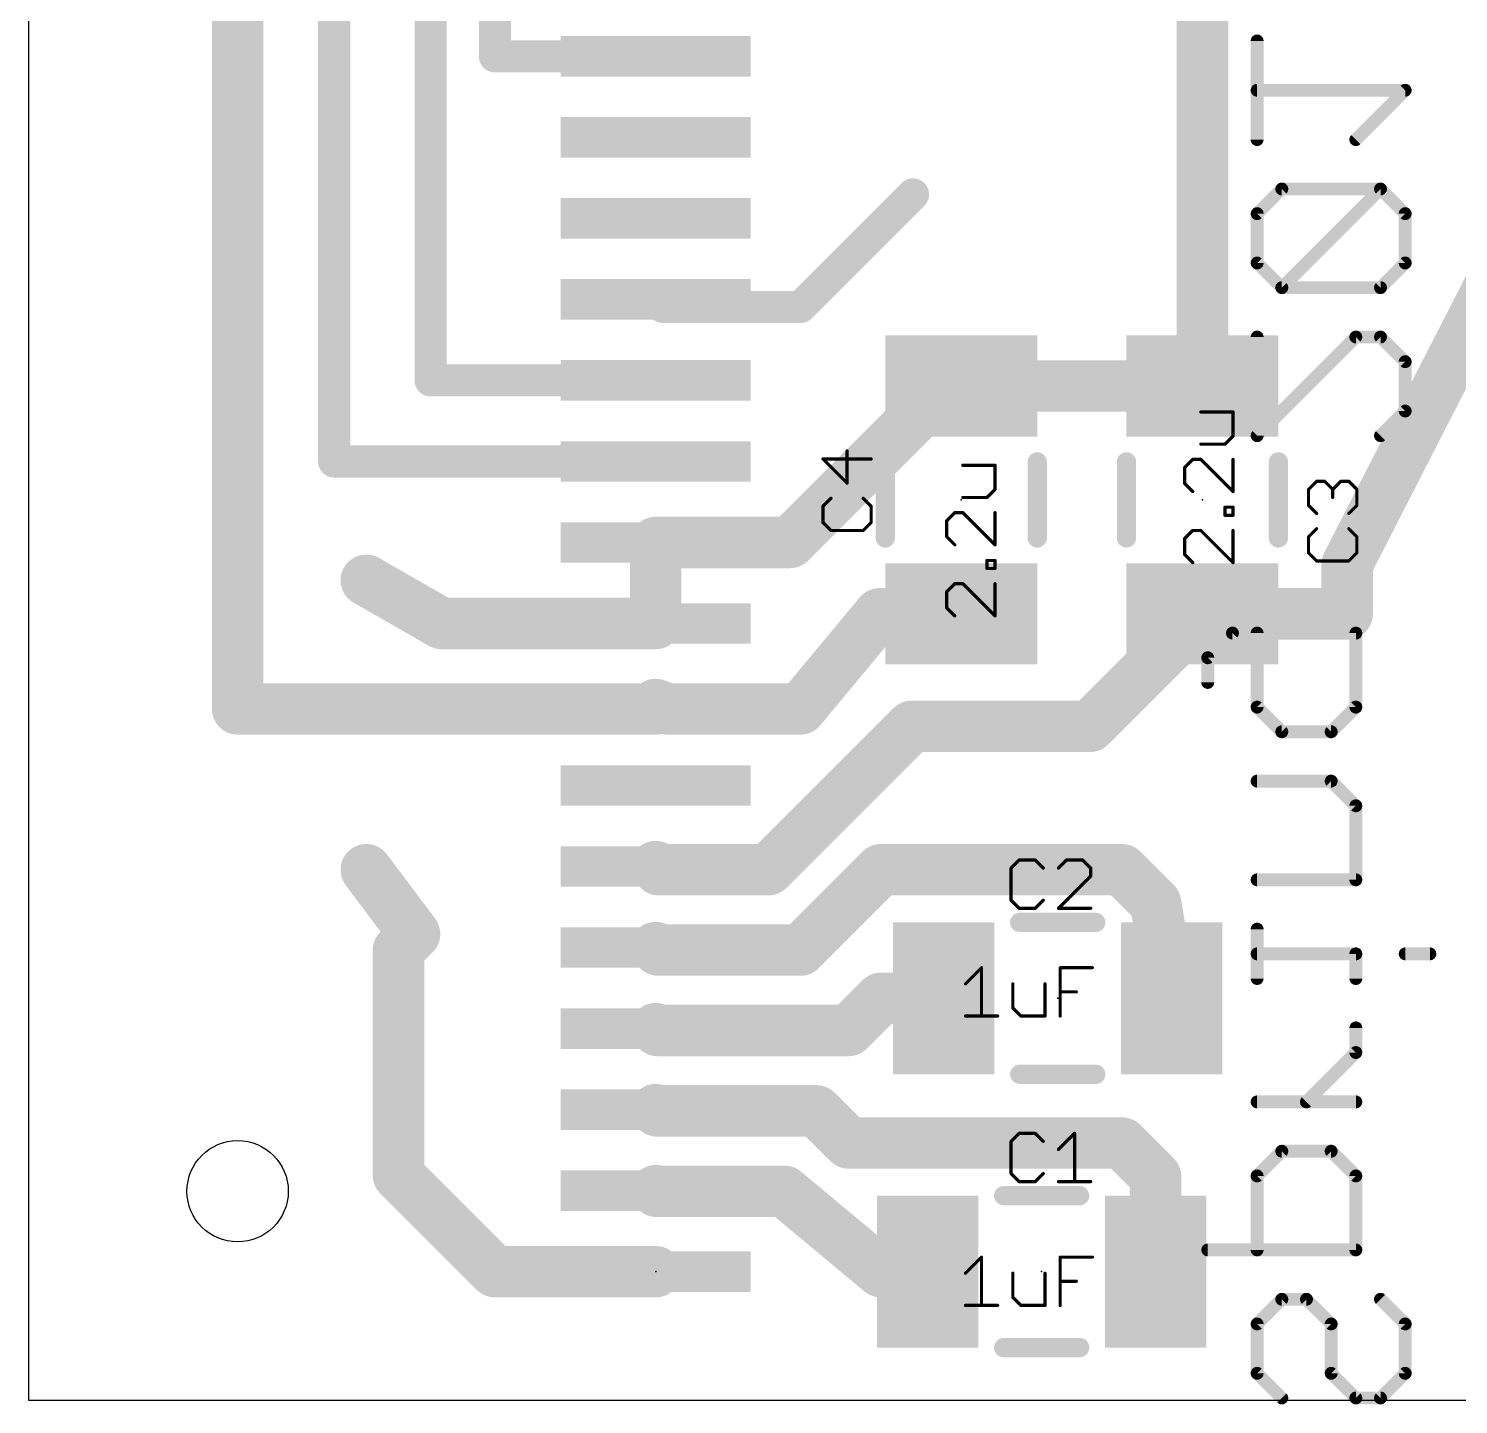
# Model space of a CAD drawing. Extents: x 0 to 17.4, y -0.3 to 29.2.
# Drawn here: x 0 to 11.29, y -0.29 to 10.58 of the extents above; entities that cross this region are included whole.
import ezdxf

# ---------------------------------------------------------------- set-up
doc = ezdxf.new("R2010")
doc.units = 0
for name, color, linetype in [('1', 22, 'CONTINUOUS'), ('122', 253, 'CONTINUOUS'), ('20', 7, 'CONTINUOUS'), ('21', 253, 'CONTINUOUS'), ('23', 7, 'CONTINUOUS'), ('25', 253, 'CONTINUOUS'), ('27', 253, 'CONTINUOUS')]:
    doc.layers.add(name, color=color, linetype=linetype)

# ---------------------------------------------------------------- blocks, each defined once
blk = doc.blocks.new('RECT')
blk.add_solid([(-0.5, -0.5), (0.5, -0.5), (-0.5, 0.5), (0.5, 0.5)])

msp = doc.modelspace()

# ---------------------------------------------------------------- linework, layer by layer
at = {"layer": '1'}
for points, const_width in [([(1.651, 26.035), (1.651, 5.207)], 0.4064), ([(2.413, 7.162), (2.413, 18.542)], 0.254), ([(3.175, 7.802), (3.175, 18.542)], 0.254), ([(3.683, 10.362), (3.683, 18.415)], 0.254), ([(9.271, 7.758), (9.271, 12.308)], 0.4064), ([(13.335, 12.054), (10.414, 6.35)], 0.4064), ([(4.953, 10.362), (3.683, 10.362)], 0.254), ([(6.985, 9.271), (6.096, 8.382)], 0.254), ([(5.013, 8.382), (4.953, 8.442)], 0.254), ([(6.096, 8.382), (5.013, 8.382)], 0.254), ([(4.953, 7.802), (3.175, 7.802)], 0.254), ([(6.014, 6.522), (7.25, 7.758)], 0.4064), ([(7.25, 7.758), (7.366, 7.758)], 0.4064), ([(7.366, 7.758), (9.271, 7.758)], 0.4064), ([(4.953, 7.162), (2.413, 7.162)], 0.254), ([(4.953, 6.522), (6.014, 6.522)], 0.4064), ([(4.953, 6.522), (4.953, 5.882)], 0.4064), ([(10.414, 6.35), (10.414, 5.958)], 0.4064), ([(3.262, 5.882), (2.667, 6.223)], 0.4064), ([(6.096, 5.207), (6.72, 5.958)], 0.4064), ([(6.72, 5.958), (7.366, 5.958)], 0.4064), ([(8.382, 5.069), (9.271, 5.958)], 0.4064), ([(10.414, 5.958), (9.271, 5.958)], 0.4064), ([(4.953, 5.882), (3.262, 5.882)], 0.4064), ([(4.953, 5.207), (4.953, 5.242)], 0.4064), ([(5.045, 5.207), (4.953, 5.242)], 0.4064), ([(1.651, 5.207), (4.953, 5.207)], 0.4064), ([(6.096, 5.207), (5.045, 5.207)], 0.4064), ([(5.842, 3.937), (6.974, 5.069)], 0.4064), ([(6.974, 5.069), (8.382, 5.069)], 0.4064), ([(2.667, 3.937), (3.048, 3.429)], 0.4064), ([(4.953, 3.962), (4.978, 3.937)], 0.4064), ([(4.978, 3.937), (5.842, 3.937)], 0.4064), ([(6.096, 3.302), (6.731, 3.937)], 0.4064), ([(6.731, 3.937), (8.636, 3.937)], 0.4064), ([(8.636, 3.937), (8.901, 3.672)], 0.4064), ([(8.901, 3.672), (9.028, 2.921)], 0.4064), ([(3.048, 3.429), (2.921, 3.302)], 0.4064), ([(2.921, 3.302), (2.921, 1.524)], 0.4064), ([(4.953, 3.322), (4.973, 3.302)], 0.4064), ([(4.973, 3.302), (6.096, 3.302)], 0.4064), ([(6.477, 2.667), (6.731, 2.921)], 0.4064), ([(6.731, 2.921), (7.228, 2.921)], 0.4064), ([(4.953, 2.682), (4.968, 2.667)], 0.4064), ([(4.968, 2.667), (6.477, 2.667)], 0.4064), ([(4.953, 2.042), (4.963, 2.032)], 0.4064), ([(4.963, 2.032), (6.223, 2.032)], 0.4064), ([(6.223, 2.032), (6.477, 1.778)], 0.4064), ([(6.477, 1.778), (8.636, 1.778)], 0.4064), ([(8.636, 1.778), (8.901, 1.513)], 0.4064), ([(2.921, 1.524), (3.683, 0.762)], 0.4064), ([(8.901, 1.513), (8.901, 0.762)], 0.4064), ([(4.953, 1.402), (4.958, 1.397)], 0.4064), ([(4.958, 1.397), (5.969, 1.397)], 0.4064), ([(5.969, 1.397), (6.731, 0.762)], 0.4064), ([(3.683, 0.762), (4.953, 0.762)], 0.4064), ([(6.731, 0.762), (7.101, 0.762)], 0.4064)]:
    msp.add_lwpolyline(points, dxfattribs=dict(at, const_width=const_width))
for points, const_width in [([(3.683, 10.4255, 1), (3.683, 10.2985)], 0.127), ([(3.6195, 10.362, 1), (3.7465, 10.362)], 0.127), ([(4.953, 10.2985, 1), (4.953, 10.4255)], 0.127), ([(7.0299, 9.2261, 1), (6.9401, 9.3159)], 0.127), ([(4.9979, 8.4869, 1), (4.9081, 8.3971)], 0.127), ([(5.013, 8.4455, 1), (5.013, 8.3185)], 0.127), ([(4.9681, 8.3371, 1), (5.0579, 8.4269)], 0.127), ([(6.0511, 8.4269, 1), (6.1409, 8.3371)], 0.127), ([(6.096, 8.3185, 1), (6.096, 8.4455)], 0.127), ([(3.175, 7.8655, 1), (3.175, 7.7385)], 0.127), ([(4.953, 7.7385, 1), (4.953, 7.8655)], 0.127), ([(7.25, 7.8596, 1), (7.25, 7.6564)], 0.2032), ([(7.3218, 7.6862, 1), (7.1782, 7.8298)], 0.2032), ([(7.366, 7.8596, 1), (7.366, 7.6564)], 0.2032), ([(7.366, 7.6564, 1), (7.366, 7.8596)], 0.2032), ([(9.271, 7.6564, 1), (9.271, 7.8596)], 0.2032), ([(3.1115, 7.802, 1), (3.2385, 7.802)], 0.127), ([(9.1694, 7.758, 1), (9.3726, 7.758)], 0.2032), ([(2.413, 7.2255, 1), (2.413, 7.0985)], 0.127), ([(4.953, 7.0985, 1), (4.953, 7.2255)], 0.127), ([(2.3495, 7.162, 1), (2.4765, 7.162)], 0.127), ([(4.953, 6.6236, 1), (4.953, 6.4204)], 0.2032), ([(5.0546, 6.522, 1), (4.8514, 6.522)], 0.2032), ([(5.9422, 6.5938, 1), (6.0858, 6.4502)], 0.2032), ([(6.014, 6.4204, 1), (6.014, 6.6236)], 0.2032), ([(10.5156, 6.35, 1), (10.3124, 6.35)], 0.2032), ([(10.3236, 6.3963, 1), (10.5044, 6.3037)], 0.2032), ([(2.7175, 6.3111, 1), (2.6165, 6.1349)], 0.2032), ([(6.72, 6.0596, 1), (6.72, 5.8564)], 0.2032), ([(6.7981, 5.8931, 1), (6.6419, 6.0229)], 0.2032), ([(7.366, 5.8564, 1), (7.366, 6.0596)], 0.2032), ([(9.271, 6.0596, 1), (9.271, 5.8564)], 0.2032), ([(9.3428, 5.8862, 1), (9.1992, 6.0298)], 0.2032), ([(10.414, 5.8564, 1), (10.414, 6.0596)], 0.2032), ([(3.262, 5.9836, 1), (3.262, 5.7804)], 0.2032), ([(3.2115, 5.7939, 1), (3.3125, 5.9701)], 0.2032), ([(4.953, 5.7804, 1), (4.953, 5.9836)], 0.2032), ([(10.3124, 5.958, 1), (10.5156, 5.958)], 0.2032), ([(4.8514, 5.882, 1), (5.0546, 5.882)], 0.2032), ([(5.0546, 5.242, 1), (4.8514, 5.242)], 0.2032), ([(4.9891, 5.337, 1), (4.9169, 5.147)], 0.2032), ([(1.651, 5.3086, 1), (1.651, 5.1054)], 0.2032), ([(1.5494, 5.207, 1), (1.7526, 5.207)], 0.2032), ([(4.8514, 5.207, 1), (5.0546, 5.207)], 0.2032), ([(5.045, 5.3086, 1), (5.045, 5.1054)], 0.2032), ([(4.953, 5.1054, 1), (4.953, 5.3086)], 0.2032), ([(5.0089, 5.112, 1), (5.0811, 5.302)], 0.2032), ([(6.0179, 5.2719, 1), (6.1741, 5.1421)], 0.2032), ([(6.096, 5.1054, 1), (6.096, 5.3086)], 0.2032), ([(6.974, 5.1706, 1), (6.974, 4.9674)], 0.2032), ([(7.0458, 4.9972, 1), (6.9022, 5.1408)], 0.2032), ([(8.3102, 5.1408, 1), (8.4538, 4.9972)], 0.2032), ([(8.382, 4.9674, 1), (8.382, 5.1706)], 0.2032), ([(2.7483, 3.998, 1), (2.5857, 3.876)], 0.2032), ([(5.0248, 4.0338, 1), (4.8812, 3.8902)], 0.2032), ([(4.978, 4.0386, 1), (4.978, 3.8354)], 0.2032), ([(4.9062, 3.8652, 1), (5.0498, 4.0088)], 0.2032), ([(5.7702, 4.0088, 1), (5.9138, 3.8652)], 0.2032), ([(5.842, 3.8354, 1), (5.842, 4.0386)], 0.2032), ([(6.731, 4.0386, 1), (6.731, 3.8354)], 0.2032), ([(6.8028, 3.8652, 1), (6.6592, 4.0088)], 0.2032), ([(8.7078, 4.0088, 1), (8.5642, 3.8652)], 0.2032), ([(8.636, 3.8354, 1), (8.636, 4.0386)], 0.2032), ([(9.0012, 3.6889, 1), (8.8008, 3.6551)], 0.2032), ([(8.8292, 3.6002, 1), (8.9728, 3.7438)], 0.2032), ([(3.1198, 3.3572, 1), (2.9762, 3.5008)], 0.2032), ([(3.0226, 3.302, 1), (2.8194, 3.302)], 0.2032), ([(2.9667, 3.368, 1), (3.1293, 3.49)], 0.2032), ([(5.0248, 3.3938, 1), (4.8812, 3.2502)], 0.2032), ([(4.973, 3.4036, 1), (4.973, 3.2004)], 0.2032), ([(6.096, 3.2004, 1), (6.096, 3.4036)], 0.2032), ([(2.8492, 3.3738, 1), (2.9928, 3.2302)], 0.2032), ([(4.9012, 3.2302, 1), (5.0448, 3.3738)], 0.2032), ([(6.0242, 3.3738, 1), (6.1678, 3.2302)], 0.2032), ([(6.731, 3.0226, 1), (6.731, 2.8194)], 0.2032), ([(6.8028, 2.8492, 1), (6.6592, 2.9928)], 0.2032), ([(7.228, 2.8194, 1), (7.228, 3.0226)], 0.2032), ([(8.9278, 2.9041, 1), (9.1282, 2.9379)], 0.2032), ([(5.0248, 2.7538, 1), (4.8812, 2.6102)], 0.2032), ([(4.968, 2.7686, 1), (4.968, 2.5654)], 0.2032), ([(4.8962, 2.5952, 1), (5.0398, 2.7388)], 0.2032), ([(6.4052, 2.7388, 1), (6.5488, 2.5952)], 0.2032), ([(6.477, 2.5654, 1), (6.477, 2.7686)], 0.2032), ([(5.0248, 2.1138, 1), (4.8812, 1.9702)], 0.2032), ([(4.963, 2.1336, 1), (4.963, 1.9304)], 0.2032), ([(4.8912, 1.9602, 1), (5.0348, 2.1038)], 0.2032), ([(6.2948, 2.1038, 1), (6.1512, 1.9602)], 0.2032), ([(6.223, 1.9304, 1), (6.223, 2.1336)], 0.2032), ([(6.477, 1.8796, 1), (6.477, 1.6764)], 0.2032), ([(6.4052, 1.7062, 1), (6.5488, 1.8498)], 0.2032), ([(8.7078, 1.8498, 1), (8.5642, 1.7062)], 0.2032), ([(8.636, 1.6764, 1), (8.636, 1.8796)], 0.2032), ([(2.9928, 1.5958, 1), (2.8492, 1.4522)], 0.2032), ([(9.0026, 1.513, 1), (8.7994, 1.513)], 0.2032), ([(2.8194, 1.524, 1), (3.0226, 1.524)], 0.2032), ([(5.0248, 1.4738, 1), (4.8812, 1.3302)], 0.2032), ([(4.958, 1.4986, 1), (4.958, 1.2954)], 0.2032), ([(6.034, 1.4751, 1), (5.904, 1.3189)], 0.2032), ([(5.969, 1.2954, 1), (5.969, 1.4986)], 0.2032), ([(8.8292, 1.4412, 1), (8.9728, 1.5848)], 0.2032), ([(4.8862, 1.3252, 1), (5.0298, 1.4688)], 0.2032), ([(3.683, 0.8636, 1), (3.683, 0.6604)], 0.2032), ([(3.6112, 0.6902, 1), (3.7548, 0.8338)], 0.2032), ([(4.953, 0.6604, 1), (4.953, 0.8636)], 0.2032), ([(6.731, 0.8636, 1), (6.731, 0.6604)], 0.2032), ([(6.666, 0.6839, 1), (6.796, 0.8401)], 0.2032), ([(7.101, 0.6604, 1), (7.101, 0.8636)], 0.2032), ([(8.7994, 0.762, 1), (9.0026, 0.762)], 0.2032)]:
    msp.add_lwpolyline(points, format="xyb", dxfattribs=dict(at, const_width=const_width))
at = {"layer": '122', "const_width": 0.1016}
for points in [[(9.7028, 9.7041), (9.7028, 10.4837)], [(10.8722, 10.0939), (9.7028, 10.0939)], [(10.4824, 9.7041), (10.8722, 10.0939)], [(9.8977, 9.3143), (9.7028, 9.1194)], [(10.6773, 9.3143), (9.8977, 9.3143)], [(9.8977, 8.5347), (10.6773, 9.3143)], [(10.8722, 9.1194), (10.6773, 9.3143)], [(9.7028, 9.1194), (9.7028, 8.7296)], [(10.8722, 8.7296), (10.8722, 9.1194)], [(9.7028, 8.7296), (9.8977, 8.5347)], [(10.6773, 8.5347), (10.8722, 8.7296)], [(9.8977, 8.5347), (10.6773, 8.5347)], [(9.7028, 8.1449), (9.7028, 7.3653)], [(9.7028, 7.3653), (10.4824, 8.1449)], [(10.4824, 8.1449), (10.6773, 8.1449)], [(10.6773, 8.1449), (10.8722, 7.95)], [(10.8722, 7.95), (10.8722, 7.5602)], [(10.8722, 7.5602), (10.6773, 7.3653)], [(9.313, 5.6112), (9.5079, 5.8061)], [(9.5079, 5.8061), (10.4824, 5.8061)], [(9.7028, 5.2214), (9.7028, 5.8061)], [(10.4824, 5.8061), (10.4824, 5.2214)], [(9.313, 5.4163), (9.313, 5.6112)], [(9.8977, 5.0265), (9.7028, 5.2214)], [(10.4824, 5.2214), (10.2875, 5.0265)], [(10.2875, 5.0265), (9.8977, 5.0265)], [(10.2875, 4.6367), (9.7028, 4.6367)], [(10.4824, 4.4418), (10.2875, 4.6367)], [(10.4824, 3.8571), (10.4824, 4.4418)], [(9.7028, 3.8571), (10.4824, 3.8571)], [(9.7028, 3.0775), (9.7028, 3.4673)], [(10.4824, 3.2724), (9.7028, 3.2724)], [(10.4824, 3.0775), (10.4824, 3.2724)], [(11.0671, 3.2724), (10.8722, 3.2724)], [(10.4824, 2.4928), (10.4824, 2.6877)], [(10.0926, 2.103), (10.4824, 2.4928)], [(9.7028, 2.103), (10.4824, 2.103)], [(9.8977, 1.7132), (9.7028, 1.5183)], [(10.2875, 1.7132), (9.8977, 1.7132)], [(10.4824, 1.5183), (10.2875, 1.7132)], [(9.7028, 1.5183), (9.7028, 0.9336)], [(10.4824, 0.9336), (10.4824, 1.5183)], [(9.313, 0.9336), (10.4824, 0.9336)], [(9.8977, 0.5438), (9.7028, 0.3489)], [(10.0926, 0.5438), (9.8977, 0.5438)], [(10.2875, 0.3489), (10.0926, 0.5438)], [(10.6773, 0.5438), (10.8722, 0.3489)], [(9.7028, 0.3489), (9.7028, -0.0409)], [(10.2875, -0.0409), (10.2875, 0.3489)], [(10.8722, 0.3489), (10.8722, -0.0409)], [(9.7028, -0.0409), (9.8977, -0.2358)], [(10.4824, -0.2358), (10.2875, -0.0409)], [(10.8722, -0.0409), (10.6773, -0.2358)], [(10.6773, -0.2358), (10.4824, -0.2358)]]:
    msp.add_lwpolyline(points, dxfattribs=at)
at = {"layer": '122', "const_width": 0.0508}
for points in [[(9.7282, 10.4837, 1), (9.6774, 10.4837)], [(9.7028, 10.1193, 1), (9.7028, 10.0685)], [(10.8902, 10.0759, 1), (10.8542, 10.1118)], [(10.8722, 10.0685, 1), (10.8722, 10.1193)], [(9.6774, 9.7041, 1), (9.7282, 9.7041)], [(10.4644, 9.722, 1), (10.5004, 9.6861)], [(9.8977, 9.3397, 1), (9.8977, 9.2889)], [(9.9157, 9.2963, 1), (9.8797, 9.3322)], [(10.6953, 9.3322, 1), (10.6593, 9.2963)], [(10.6953, 9.2963, 1), (10.6593, 9.3322)], [(10.6773, 9.2889, 1), (10.6773, 9.3397)], [(9.7282, 9.1194, 1), (9.6774, 9.1194)], [(9.6848, 9.1373, 1), (9.7208, 9.1014)], [(10.8976, 9.1194, 1), (10.8468, 9.1194)], [(10.8542, 9.1014, 1), (10.8902, 9.1373)], [(9.7208, 8.7475, 1), (9.6848, 8.7116)], [(9.6774, 8.7296, 1), (9.7282, 8.7296)], [(10.8468, 8.7296, 1), (10.8976, 8.7296)], [(10.8902, 8.7116, 1), (10.8542, 8.7475)], [(9.8977, 8.5601, 1), (9.8977, 8.5093)], [(10.6773, 8.5093, 1), (10.6773, 8.5601)], [(9.8797, 8.5526, 1), (9.9157, 8.5167)], [(9.8797, 8.5167, 1), (9.9157, 8.5526)], [(10.6593, 8.5526, 1), (10.6953, 8.5167)], [(9.7282, 8.1449, 1), (9.6774, 8.1449)], [(10.4824, 8.1703, 1), (10.4824, 8.1195)], [(10.5004, 8.1269, 1), (10.4644, 8.1628)], [(10.6953, 8.1628, 1), (10.6593, 8.1269)], [(10.6773, 8.1195, 1), (10.6773, 8.1703)], [(10.8976, 7.95, 1), (10.8468, 7.95)], [(10.8542, 7.932, 1), (10.8902, 7.9679)], [(10.8468, 7.5602, 1), (10.8976, 7.5602)], [(10.8902, 7.5422, 1), (10.8542, 7.5781)], [(9.6848, 7.3832, 1), (9.7208, 7.3473)], [(9.6774, 7.3653, 1), (9.7282, 7.3653)], [(10.6593, 7.3832, 1), (10.6953, 7.3473)], [(9.5079, 5.8315, 1), (9.5079, 5.7807)], [(9.5259, 5.7881, 1), (9.4899, 5.8241)], [(9.7282, 5.8061, 1), (9.6774, 5.8061)], [(10.5078, 5.8061, 1), (10.457, 5.8061)], [(10.4824, 5.7807, 1), (10.4824, 5.8315)], [(9.295, 5.6292, 1), (9.331, 5.5932)], [(9.3384, 5.6112, 1), (9.2876, 5.6112)], [(9.2876, 5.4163, 1), (9.3384, 5.4163)], [(9.7208, 5.2394, 1), (9.6848, 5.2034)], [(9.6774, 5.2214, 1), (9.7282, 5.2214)], [(10.457, 5.2214, 1), (10.5078, 5.2214)], [(10.5004, 5.2034, 1), (10.4644, 5.2394)], [(9.8977, 5.0519, 1), (9.8977, 5.0011)], [(9.8797, 5.0085, 1), (9.9157, 5.0445)], [(10.2695, 5.0445, 1), (10.3055, 5.0085)], [(10.2875, 5.0011, 1), (10.2875, 5.0519)], [(9.7028, 4.6621, 1), (9.7028, 4.6113)], [(10.3055, 4.6547, 1), (10.2695, 4.6187)], [(10.2875, 4.6113, 1), (10.2875, 4.6621)], [(10.5078, 4.4418, 1), (10.457, 4.4418)], [(10.4644, 4.4238, 1), (10.5004, 4.4598)], [(9.7028, 3.8825, 1), (9.7028, 3.8317)], [(10.457, 3.8571, 1), (10.5078, 3.8571)], [(10.4824, 3.8317, 1), (10.4824, 3.8825)], [(9.7282, 3.4673, 1), (9.6774, 3.4673)], [(9.7028, 3.2978, 1), (9.7028, 3.247)], [(10.5078, 3.2724, 1), (10.457, 3.2724)], [(10.4824, 3.247, 1), (10.4824, 3.2978)], [(10.8722, 3.2978, 1), (10.8722, 3.247)], [(11.0671, 3.247, 1), (11.0671, 3.2978)], [(9.6774, 3.0775, 1), (9.7282, 3.0775)], [(10.457, 3.0775, 1), (10.5078, 3.0775)], [(10.5078, 2.6877, 1), (10.457, 2.6877)], [(10.457, 2.4928, 1), (10.5078, 2.4928)], [(10.5004, 2.4748, 1), (10.4644, 2.5108)], [(9.7028, 2.1284, 1), (9.7028, 2.0776)], [(10.0746, 2.121, 1), (10.1106, 2.085)], [(10.4824, 2.0776, 1), (10.4824, 2.1284)], [(9.8977, 1.7386, 1), (9.8977, 1.6878)], [(9.9157, 1.6952, 1), (9.8797, 1.7312)], [(10.3055, 1.7312, 1), (10.2695, 1.6952)], [(10.2875, 1.6878, 1), (10.2875, 1.7386)], [(9.6848, 1.5363, 1), (9.7208, 1.5003)], [(9.7282, 1.5183, 1), (9.6774, 1.5183)], [(10.5078, 1.5183, 1), (10.457, 1.5183)], [(10.4644, 1.5003, 1), (10.5004, 1.5363)], [(9.313, 0.959, 1), (9.313, 0.9082)], [(9.6774, 0.9336, 1), (9.7282, 0.9336)], [(10.457, 0.9336, 1), (10.5078, 0.9336)], [(10.4824, 0.9082, 1), (10.4824, 0.959)], [(9.8977, 0.5692, 1), (9.8977, 0.5184)], [(9.9157, 0.5258, 1), (9.8797, 0.5618)], [(10.1106, 0.5618, 1), (10.0746, 0.5258)], [(10.0926, 0.5184, 1), (10.0926, 0.5692)], [(10.6953, 0.5618, 1), (10.6593, 0.5258)], [(9.6848, 0.3669, 1), (9.7208, 0.3309)], [(9.7282, 0.3489, 1), (9.6774, 0.3489)], [(10.3129, 0.3489, 1), (10.2621, 0.3489)], [(10.2695, 0.3309, 1), (10.3055, 0.3669)], [(10.8976, 0.3489, 1), (10.8468, 0.3489)], [(10.8542, 0.3309, 1), (10.8902, 0.3669)], [(9.7208, -0.0229, 1), (9.6848, -0.0589)], [(10.3055, -0.0229, 1), (10.2695, -0.0589)], [(10.8902, -0.0589, 1), (10.8542, -0.0229)], [(9.6774, -0.0409, 1), (9.7282, -0.0409)], [(10.2621, -0.0409, 1), (10.3129, -0.0409)], [(10.8468, -0.0409, 1), (10.8976, -0.0409)], [(9.8797, -0.2538, 1), (9.9157, -0.2178)], [(10.4824, -0.2104, 1), (10.4824, -0.2612)], [(10.4644, -0.2538, 1), (10.5004, -0.2178)], [(10.6593, -0.2178, 1), (10.6953, -0.2538)], [(10.6773, -0.2612, 1), (10.6773, -0.2104)]]:
    msp.add_lwpolyline(points, format="xyb", dxfattribs=at)
at = {"layer": '20'}
for p, q in [((0, 29.2), (0, -0.254)), ((0, -0.254), (17.45, -0.254))]:
    msp.add_line(p, q, dxfattribs=at)
msp.add_circle((1.651, 1.397), 0.4, dxfattribs=at)
at = {"layer": '21', "const_width": 0.1524}
for points in [[(6.766, 7.158), (6.766, 6.558)], [(7.966, 7.158), (7.966, 6.558)], [(8.671, 7.158), (8.671, 6.558)], [(9.871, 7.158), (9.871, 6.558)], [(8.428, 3.521), (7.828, 3.521)], [(8.428, 2.321), (7.828, 2.321)], [(8.301, 1.362), (7.701, 1.362)], [(8.301, 0.162), (7.701, 0.162)]]:
    msp.add_lwpolyline(points, dxfattribs=at)
at = {"layer": '21', "const_width": 0.0762}
for points in [[(6.8041, 7.158, 1), (6.7279, 7.158)], [(8.0041, 7.158, 1), (7.9279, 7.158)], [(8.7091, 7.158, 1), (8.6329, 7.158)], [(9.9091, 7.158, 1), (9.8329, 7.158)], [(6.7279, 6.558, 1), (6.8041, 6.558)], [(7.9279, 6.558, 1), (8.0041, 6.558)], [(8.6329, 6.558, 1), (8.7091, 6.558)], [(9.8329, 6.558, 1), (9.9091, 6.558)], [(7.828, 3.5591, 1), (7.828, 3.4829)], [(8.428, 3.4829, 1), (8.428, 3.5591)], [(7.828, 2.3591, 1), (7.828, 2.2829)], [(8.428, 2.2829, 1), (8.428, 2.3591)], [(7.701, 1.4001, 1), (7.701, 1.3239)], [(8.301, 1.3239, 1), (8.301, 1.4001)], [(7.701, 0.2001, 1), (7.701, 0.1239)], [(8.301, 0.1239, 1), (8.301, 0.2001)]]:
    msp.add_lwpolyline(points, format="xyb", dxfattribs=at)
at = {"layer": '23'}
for p in [(7.366, 6.858), (9.271, 6.858), (8.128, 2.921), (4.953, 0.762), (8.001, 0.762)]:
    msp.add_point(p, dxfattribs=at)
at = {"layer": '25', "const_width": 0.0254}
for points in [[(6.4641, 6.9909), (6.4641, 7.2451)], [(6.6548, 7.1816), (6.2735, 7.1816)], [(6.2735, 7.1816), (6.4641, 6.9909)], [(10.1089, 6.9412), (10.1724, 7.0047)], [(10.1724, 7.0047), (10.236, 7.0047)], [(10.236, 7.0047), (10.2995, 6.9412)], [(10.2995, 6.9412), (10.3631, 7.0047)], [(10.3631, 7.0047), (10.4266, 7.0047)], [(10.4266, 7.0047), (10.4902, 6.9412)], [(10.1089, 6.814), (10.1089, 6.9412)], [(10.2995, 6.9412), (10.2995, 6.8776)], [(10.4902, 6.9412), (10.4902, 6.814)], [(6.337, 6.8709), (6.2735, 6.8074)], [(6.2735, 6.8074), (6.2735, 6.6803)], [(6.6548, 6.8074), (6.5912, 6.8709)], [(6.6548, 6.6803), (6.6548, 6.8074)], [(10.1724, 6.7505), (10.1089, 6.814)], [(10.4902, 6.814), (10.4266, 6.7505)], [(6.2735, 6.6803), (6.337, 6.6167)], [(6.5912, 6.6167), (6.6548, 6.6803)], [(6.337, 6.6167), (6.5912, 6.6167)], [(10.1724, 6.6305), (10.1089, 6.5669)], [(10.1089, 6.5669), (10.1089, 6.4398)], [(10.4902, 6.5669), (10.4266, 6.6305)], [(10.4902, 6.4398), (10.4902, 6.5669)], [(10.1089, 6.4398), (10.1724, 6.3763)], [(10.4266, 6.3763), (10.4902, 6.4398)], [(10.1724, 6.3763), (10.4266, 6.3763)], [(7.8233, 4.0135), (7.7597, 3.95)], [(7.7597, 3.95), (7.7597, 3.6958)], [(7.9504, 4.0135), (7.8233, 4.0135)], [(8.0139, 3.95), (7.9504, 4.0135)], [(8.1975, 4.0135), (8.1339, 3.95)], [(8.3246, 4.0135), (8.1975, 4.0135)], [(8.3881, 3.95), (8.3246, 4.0135)], [(8.3881, 3.8864), (8.3881, 3.95)], [(8.1339, 3.6322), (8.3881, 3.8864)], [(7.7597, 3.6958), (7.8233, 3.6322)], [(7.8233, 3.6322), (7.9504, 3.6322)], [(7.9504, 3.6322), (8.0139, 3.6958)], [(8.3881, 3.6322), (8.1339, 3.6322)], [(7.8233, 1.8545), (7.7597, 1.791)], [(7.9504, 1.8545), (7.8233, 1.8545)], [(8.0139, 1.791), (7.9504, 1.8545)], [(8.1339, 1.7274), (8.261, 1.8545)], [(8.261, 1.8545), (8.261, 1.4732)], [(7.7597, 1.791), (7.7597, 1.5368)], [(7.7597, 1.5368), (7.8233, 1.4732)], [(7.8233, 1.4732), (7.9504, 1.4732)], [(7.9504, 1.4732), (8.0139, 1.5368)], [(8.1339, 1.4732), (8.3881, 1.4732)]]:
    msp.add_lwpolyline(points, dxfattribs=at)
at = {"layer": '25', "const_width": 0.0127}
for points in [[(6.4705, 7.2451, 1), (6.4578, 7.2451)], [(6.278, 7.1861, 1), (6.269, 7.1771)], [(6.2735, 7.1879, 1), (6.2735, 7.1752)], [(6.6548, 7.1752, 1), (6.6548, 7.1879)], [(6.4596, 6.9864, 1), (6.4686, 6.9954)], [(10.1724, 7.0111, 1), (10.1724, 6.9984)], [(10.1769, 7.0002, 1), (10.1679, 7.0092)], [(10.2405, 7.0092, 1), (10.2315, 7.0002)], [(10.236, 6.9984, 1), (10.236, 7.0111)], [(10.3631, 7.0111, 1), (10.3631, 6.9984)], [(10.3676, 7.0002, 1), (10.3586, 7.0092)], [(10.4311, 7.0092, 1), (10.4222, 7.0002)], [(10.4266, 6.9984, 1), (10.4266, 7.0111)], [(6.4578, 6.9909, 1), (6.4705, 6.9909)], [(10.1152, 6.9412, 1), (10.1025, 6.9412)], [(10.1044, 6.9456, 1), (10.1134, 6.9367)], [(10.295, 6.9456, 1), (10.304, 6.9367)], [(10.3059, 6.9412, 1), (10.2932, 6.9412)], [(10.295, 6.9367, 1), (10.304, 6.9456)], [(10.4965, 6.9412, 1), (10.4839, 6.9412)], [(10.4857, 6.9367, 1), (10.4947, 6.9456)], [(6.2798, 6.8074, 1), (6.2671, 6.8074)], [(6.269, 6.8119, 1), (6.278, 6.8029)], [(6.3415, 6.8664, 1), (6.3325, 6.8754)], [(6.5957, 6.8754, 1), (6.5868, 6.8664)], [(6.6612, 6.8074, 1), (6.6485, 6.8074)], [(6.6503, 6.8029, 1), (6.6593, 6.8119)], [(10.1025, 6.814, 1), (10.1152, 6.814)], [(10.1134, 6.8185, 1), (10.1044, 6.8096)], [(10.2932, 6.8776, 1), (10.3059, 6.8776)], [(10.4839, 6.814, 1), (10.4965, 6.814)], [(10.4947, 6.8096, 1), (10.4857, 6.8185)], [(6.278, 6.6847, 1), (6.269, 6.6758)], [(6.2671, 6.6803, 1), (6.2798, 6.6803)], [(6.6485, 6.6803, 1), (6.6612, 6.6803)], [(6.6593, 6.6758, 1), (6.6503, 6.6847)], [(10.1679, 6.746, 1), (10.1769, 6.755)], [(10.4222, 6.755, 1), (10.4311, 6.746)], [(6.337, 6.6231, 1), (6.337, 6.6104)], [(6.3325, 6.6122, 1), (6.3415, 6.6212)], [(6.5868, 6.6212, 1), (6.5957, 6.6122)], [(6.5912, 6.6104, 1), (6.5912, 6.6231)], [(10.1152, 6.5669, 1), (10.1025, 6.5669)], [(10.1044, 6.5714, 1), (10.1134, 6.5625)], [(10.1769, 6.626, 1), (10.1679, 6.635)], [(10.4311, 6.635, 1), (10.4222, 6.626)], [(10.4965, 6.5669, 1), (10.4839, 6.5669)], [(10.4857, 6.5625, 1), (10.4947, 6.5714)], [(10.1025, 6.4398, 1), (10.1152, 6.4398)], [(10.1134, 6.4443, 1), (10.1044, 6.4353)], [(10.4839, 6.4398, 1), (10.4965, 6.4398)], [(10.4947, 6.4353, 1), (10.4857, 6.4443)], [(10.1724, 6.3826, 1), (10.1724, 6.3699)], [(10.1679, 6.3718, 1), (10.1769, 6.3808)], [(10.4222, 6.3808, 1), (10.4311, 6.3718)], [(10.4266, 6.3699, 1), (10.4266, 6.3826)], [(7.7552, 3.9545, 1), (7.7642, 3.9455)], [(7.7661, 3.95, 1), (7.7534, 3.95)], [(7.8233, 4.0199, 1), (7.8233, 4.0072)], [(7.8277, 4.009, 1), (7.8188, 4.018)], [(7.9549, 4.018, 1), (7.9459, 4.009)], [(7.9504, 4.0072, 1), (7.9504, 4.0199)], [(8.0094, 3.9455, 1), (8.0184, 3.9545)], [(8.1294, 3.9545, 1), (8.1384, 3.9455)], [(8.1975, 4.0199, 1), (8.1975, 4.0072)], [(8.2019, 4.009, 1), (8.193, 4.018)], [(8.3291, 4.018, 1), (8.3201, 4.009)], [(8.3246, 4.0072, 1), (8.3246, 4.0199)], [(8.3945, 3.95, 1), (8.3818, 3.95)], [(8.3836, 3.9455, 1), (8.3926, 3.9545)], [(8.3818, 3.8864, 1), (8.3945, 3.8864)], [(8.3926, 3.8819, 1), (8.3836, 3.8909)], [(7.7642, 3.7002, 1), (7.7552, 3.6913)], [(7.7534, 3.6958, 1), (7.7661, 3.6958)], [(7.8233, 3.6385, 1), (7.8233, 3.6259)], [(7.8188, 3.6277, 1), (7.8277, 3.6367)], [(7.9459, 3.6367, 1), (7.9549, 3.6277)], [(7.9504, 3.6259, 1), (7.9504, 3.6385)], [(8.0184, 3.6913, 1), (8.0094, 3.7002)], [(8.1294, 3.6367, 1), (8.1384, 3.6277)], [(8.1339, 3.6385, 1), (8.1339, 3.6259)], [(8.3881, 3.6259, 1), (8.3881, 3.6385)], [(7.8233, 1.8609, 1), (7.8233, 1.8482)], [(7.8277, 1.85, 1), (7.8188, 1.859)], [(7.9549, 1.859, 1), (7.9459, 1.85)], [(7.9504, 1.8482, 1), (7.9504, 1.8609)], [(8.2674, 1.8545, 1), (8.2547, 1.8545)], [(8.2655, 1.85, 1), (8.2565, 1.859)], [(7.7552, 1.7955, 1), (7.7642, 1.7865)], [(7.7661, 1.791, 1), (7.7534, 1.791)], [(8.0094, 1.7865, 1), (8.0184, 1.7955)], [(8.1294, 1.7319, 1), (8.1384, 1.7229)], [(7.7642, 1.5412, 1), (7.7552, 1.5323)], [(7.7534, 1.5368, 1), (7.7661, 1.5368)], [(7.8233, 1.4796, 1), (7.8233, 1.4668)], [(7.8188, 1.4687, 1), (7.8277, 1.4777)], [(7.9459, 1.4777, 1), (7.9549, 1.4687)], [(7.9504, 1.4668, 1), (7.9504, 1.4796)], [(8.0184, 1.5323, 1), (8.0094, 1.5412)], [(8.1339, 1.4796, 1), (8.1339, 1.4668)], [(8.2547, 1.4732, 1), (8.2674, 1.4732)], [(8.3881, 1.4668, 1), (8.3881, 1.4796)]]:
    msp.add_lwpolyline(points, format="xyb", dxfattribs=at)
at = {"layer": '27', "const_width": 0.0127}
for points in [[(9.2581, 7.5588, 1), (9.2581, 7.5461)], [(9.5186, 7.5524, 1), (9.506, 7.5524)], [(9.5123, 7.5461, 1), (9.5123, 7.5588)], [(9.506, 7.3618, 1), (9.5186, 7.3618)], [(9.5168, 7.3573, 1), (9.5078, 7.3663)], [(9.2581, 7.3046, 1), (9.2581, 7.2919)], [(9.4443, 7.3027, 1), (9.4532, 7.2937)], [(9.4487, 7.2919, 1), (9.4487, 7.3046)], [(7.3785, 7.1381, 1), (7.3785, 7.1254)], [(7.6391, 7.1317, 1), (7.6264, 7.1317)], [(7.6327, 7.1254, 1), (7.6327, 7.1381)], [(9.1373, 7.1147, 1), (9.1246, 7.1147)], [(9.1265, 7.1192, 1), (9.1355, 7.1102)], [(9.1945, 7.1846, 1), (9.1945, 7.1719)], [(9.199, 7.1737, 1), (9.19, 7.1827)], [(9.2626, 7.1827, 1), (9.2536, 7.1737)], [(9.2581, 7.1719, 1), (9.2581, 7.1846)], [(9.5186, 7.1782, 1), (9.506, 7.1782)], [(7.3785, 6.8838, 1), (7.3785, 6.8711)], [(7.5691, 6.8711, 1), (7.5691, 6.8838)], [(7.6264, 6.941, 1), (7.6391, 6.941)], [(7.6372, 6.9366, 1), (7.6282, 6.9455)], [(9.1246, 6.9876, 1), (9.1373, 6.9876)], [(9.1355, 6.9921, 1), (9.1265, 6.9831)], [(9.19, 6.9195, 1), (9.199, 6.9285)], [(9.506, 6.924, 1), (9.5186, 6.924)], [(9.5078, 6.9195, 1), (9.5168, 6.9285)], [(7.5647, 6.882, 1), (7.5736, 6.873)], [(9.4551, 6.8005, 1), (9.4424, 6.8005)], [(9.4487, 6.8068, 1), (9.4487, 6.7941)], [(9.5186, 6.8005, 1), (9.506, 6.8005)], [(9.5123, 6.7941, 1), (9.5123, 6.8068)], [(7.2577, 6.6939, 1), (7.245, 6.6939)], [(7.2469, 6.6984, 1), (7.2559, 6.6895)], [(7.3149, 6.7639, 1), (7.3149, 6.7511)], [(7.3194, 6.753, 1), (7.3104, 6.762)], [(7.383, 6.762, 1), (7.374, 6.753)], [(7.3785, 6.7511, 1), (7.3785, 6.7639)], [(7.6391, 6.7575, 1), (7.6264, 6.7575)], [(9.4487, 6.7433, 1), (9.4487, 6.7306)], [(9.4424, 6.7369, 1), (9.4551, 6.7369)], [(9.506, 6.7369, 1), (9.5186, 6.7369)], [(9.5123, 6.7306, 1), (9.5123, 6.7433)], [(7.2559, 6.5713, 1), (7.2469, 6.5623)], [(7.245, 6.5668, 1), (7.2577, 6.5668)], [(9.1373, 6.5534, 1), (9.1246, 6.5534)], [(9.1265, 6.5579, 1), (9.1355, 6.5489)], [(9.1945, 6.6233, 1), (9.1945, 6.6106)], [(9.199, 6.6124, 1), (9.19, 6.6214)], [(9.2626, 6.6214, 1), (9.2536, 6.6124)], [(9.2581, 6.6106, 1), (9.2581, 6.6233)], [(9.5186, 6.6169, 1), (9.506, 6.6169)], [(7.3104, 6.4988, 1), (7.3194, 6.5078)], [(7.6264, 6.5033, 1), (7.6391, 6.5033)], [(7.6282, 6.4988, 1), (7.6372, 6.5078)], [(9.1355, 6.4307, 1), (9.1265, 6.4218)], [(7.5691, 6.3861, 1), (7.5691, 6.3734)], [(7.5691, 6.3225, 1), (7.5691, 6.3098)], [(7.5755, 6.3797, 1), (7.5628, 6.3797)], [(7.6391, 6.3797, 1), (7.6264, 6.3797)], [(7.6327, 6.3734, 1), (7.6327, 6.3861)], [(7.6327, 6.3098, 1), (7.6327, 6.3225)], [(9.1246, 6.4263, 1), (9.1373, 6.4263)], [(9.19, 6.3582, 1), (9.199, 6.3672)], [(9.506, 6.3627, 1), (9.5186, 6.3627)], [(9.5078, 6.3582, 1), (9.5168, 6.3672)], [(7.5628, 6.3162, 1), (7.5755, 6.3162)], [(7.6264, 6.3162, 1), (7.6391, 6.3162)], [(7.2577, 6.1326, 1), (7.245, 6.1326)], [(7.2469, 6.1371, 1), (7.2559, 6.1281)], [(7.3149, 6.2025, 1), (7.3149, 6.1898)], [(7.3194, 6.1917, 1), (7.3104, 6.2007)], [(7.383, 6.2007, 1), (7.374, 6.1917)], [(7.3785, 6.1898, 1), (7.3785, 6.2025)], [(7.6391, 6.1962, 1), (7.6264, 6.1962)], [(7.2559, 6.01, 1), (7.2469, 6.001)], [(7.245, 6.0055, 1), (7.2577, 6.0055)], [(7.3104, 5.9375, 1), (7.3194, 5.9465)], [(7.6264, 5.942, 1), (7.6391, 5.942)], [(7.6282, 5.9375, 1), (7.6372, 5.9465)], [(7.5325, 3.1626, 1), (7.5198, 3.1626)], [(7.5307, 3.1581, 1), (7.5217, 3.1671)], [(8.1538, 3.1626, 1), (8.1411, 3.1626)], [(8.1475, 3.169, 1), (8.1475, 3.1563)], [(8.4017, 3.1563, 1), (8.4017, 3.169)], [(7.3946, 3.04, 1), (7.4036, 3.031)], [(7.7796, 3.0355, 1), (7.7669, 3.0355)], [(8.0338, 3.0355, 1), (8.0212, 3.0355)], [(8.1475, 2.9783, 1), (8.1475, 2.9656)], [(8.2746, 2.9656, 1), (8.2746, 2.9783)], [(7.7669, 2.8449, 1), (7.7796, 2.8449)], [(7.7778, 2.8493, 1), (7.7688, 2.8404)], [(7.3991, 2.7877, 1), (7.3991, 2.775)], [(7.5198, 2.7813, 1), (7.5325, 2.7813)], [(7.6533, 2.775, 1), (7.6533, 2.7877)], [(7.8368, 2.7877, 1), (7.8368, 2.775)], [(7.8323, 2.7768, 1), (7.8413, 2.7858)], [(8.0212, 2.7813, 1), (8.0338, 2.7813)], [(8.0275, 2.775, 1), (8.0275, 2.7877)], [(8.1411, 2.7813, 1), (8.1538, 2.7813)], [(7.5325, 0.8766, 1), (7.5198, 0.8766)], [(7.5307, 0.8721, 1), (7.5217, 0.8811)], [(8.1538, 0.8766, 1), (8.1411, 0.8766)], [(8.1475, 0.883, 1), (8.1475, 0.8703)], [(8.4017, 0.8703, 1), (8.4017, 0.883)], [(7.3946, 0.754, 1), (7.4036, 0.745)], [(7.7796, 0.7495, 1), (7.7669, 0.7495)], [(8.0338, 0.7495, 1), (8.0212, 0.7495)], [(8.1475, 0.6923, 1), (8.1475, 0.6796)], [(8.2746, 0.6796, 1), (8.2746, 0.6923)], [(7.7669, 0.5589, 1), (7.7796, 0.5589)], [(7.7778, 0.5633, 1), (7.7688, 0.5544)], [(7.3991, 0.5017, 1), (7.3991, 0.4889)], [(7.5198, 0.4953, 1), (7.5325, 0.4953)], [(7.6533, 0.4889, 1), (7.6533, 0.5017)], [(7.8368, 0.5017, 1), (7.8368, 0.4889)], [(7.8323, 0.4908, 1), (7.8413, 0.4998)], [(8.0212, 0.4953, 1), (8.0338, 0.4953)], [(8.0275, 0.4889, 1), (8.0275, 0.5017)], [(8.1411, 0.4953, 1), (8.1538, 0.4953)]]:
    msp.add_lwpolyline(points, format="xyb", dxfattribs=at)
at = {"layer": '27', "const_width": 0.0254}
for points in [[(9.5123, 7.5524), (9.2581, 7.5524)], [(9.5123, 7.3618), (9.5123, 7.5524)], [(9.4487, 7.2982), (9.5123, 7.3618)], [(9.2581, 7.2982), (9.4487, 7.2982)], [(7.6327, 7.1317), (7.3785, 7.1317)], [(7.6327, 6.941), (7.6327, 7.1317)], [(9.1945, 7.1782), (9.131, 7.1147)], [(9.131, 7.1147), (9.131, 6.9876)], [(9.2581, 7.1782), (9.1945, 7.1782)], [(9.5123, 6.924), (9.2581, 7.1782)], [(9.5123, 7.1782), (9.5123, 6.924)], [(7.3785, 6.8775), (7.5691, 6.8775)], [(7.5691, 6.8775), (7.6327, 6.941)], [(9.131, 6.9876), (9.1945, 6.924)], [(9.4487, 6.7369), (9.4487, 6.8005)], [(9.4487, 6.8005), (9.5123, 6.8005)], [(9.5123, 6.8005), (9.5123, 6.7369)], [(7.3149, 6.7575), (7.2514, 6.6939)], [(7.2514, 6.6939), (7.2514, 6.5668)], [(7.3785, 6.7575), (7.3149, 6.7575)], [(7.6327, 6.5033), (7.3785, 6.7575)], [(7.6327, 6.7575), (7.6327, 6.5033)], [(9.5123, 6.7369), (9.4487, 6.7369)], [(7.2514, 6.5668), (7.3149, 6.5033)], [(9.1945, 6.6169), (9.131, 6.5534)], [(9.131, 6.5534), (9.131, 6.4263)], [(9.2581, 6.6169), (9.1945, 6.6169)], [(9.5123, 6.3627), (9.2581, 6.6169)], [(9.5123, 6.6169), (9.5123, 6.3627)], [(9.131, 6.4263), (9.1945, 6.3627)], [(7.5691, 6.3162), (7.5691, 6.3797)], [(7.5691, 6.3797), (7.6327, 6.3797)], [(7.6327, 6.3162), (7.5691, 6.3162)], [(7.6327, 6.3797), (7.6327, 6.3162)], [(7.3149, 6.1962), (7.2514, 6.1326)], [(7.2514, 6.1326), (7.2514, 6.0055)], [(7.3785, 6.1962), (7.3149, 6.1962)], [(7.6327, 5.942), (7.3785, 6.1962)], [(7.6327, 6.1962), (7.6327, 5.942)], [(7.2514, 6.0055), (7.3149, 5.942)], [(7.3991, 3.0355), (7.5262, 3.1626)], [(7.5262, 3.1626), (7.5262, 2.7813)], [(8.1475, 2.7813), (8.1475, 3.1626)], [(8.1475, 3.1626), (8.4017, 3.1626)], [(7.7733, 3.0355), (7.7733, 2.8449)], [(8.0275, 2.7813), (8.0275, 3.0355)], [(8.1475, 2.972), (8.2746, 2.972)], [(7.7733, 2.8449), (7.8368, 2.7813)], [(7.3991, 2.7813), (7.6533, 2.7813)], [(7.8368, 2.7813), (8.0275, 2.7813)], [(7.3991, 0.7495), (7.5262, 0.8766)], [(7.5262, 0.8766), (7.5262, 0.4953)], [(8.1475, 0.4953), (8.1475, 0.8766)], [(8.1475, 0.8766), (8.4017, 0.8766)], [(7.7733, 0.7495), (7.7733, 0.5589)], [(8.0275, 0.4953), (8.0275, 0.7495)], [(8.1475, 0.686), (8.2746, 0.686)], [(7.7733, 0.5589), (7.8368, 0.4953)], [(7.3991, 0.4953), (7.6533, 0.4953)], [(7.8368, 0.4953), (8.0275, 0.4953)]]:
    msp.add_lwpolyline(points, dxfattribs=at)

# ---------------------------------------------------------------- block references
at = {"layer": '1'}
for p, xscale, yscale, rotation in [((4.953, 10.362), 0.32, 1.5, 90), ((4.953, 9.722), 0.32, 1.5, 90), ((4.953, 9.082), 0.32, 1.5, 90), ((4.953, 8.442), 0.32, 1.5, 90), ((7.366, 7.758), 0.8, 1.2, 270), ((9.271, 7.758), 0.8, 1.2, 270), ((4.953, 7.802), 0.32, 1.5, 90), ((4.953, 7.162), 0.32, 1.5, 90), ((4.953, 6.522), 0.32, 1.5, 90), ((7.366, 5.958), 0.8, 1.2, 270), ((9.271, 5.958), 0.8, 1.2, 270), ((4.953, 5.882), 0.32, 1.5, 90), ((4.953, 5.242), 0.32, 1.5, 90), ((4.953, 4.602), 0.32, 1.5, 90), ((4.953, 3.962), 0.32, 1.5, 90), ((7.228, 2.921), 0.8, 1.2, 180), ((9.028, 2.921), 0.8, 1.2, 180), ((4.953, 3.322), 0.32, 1.5, 90), ((4.953, 2.682), 0.32, 1.5, 90), ((4.953, 2.042), 0.32, 1.5, 90), ((4.953, 1.402), 0.32, 1.5, 90), ((7.101, 0.762), 0.8, 1.2, 180), ((8.901, 0.762), 0.8, 1.2, 180), ((4.953, 0.762), 0.32, 1.5, 90)]:
    msp.add_blockref('RECT', p, dxfattribs=dict(at, xscale=xscale, yscale=yscale, rotation=rotation))

doc.saveas('drawing.dxf')
